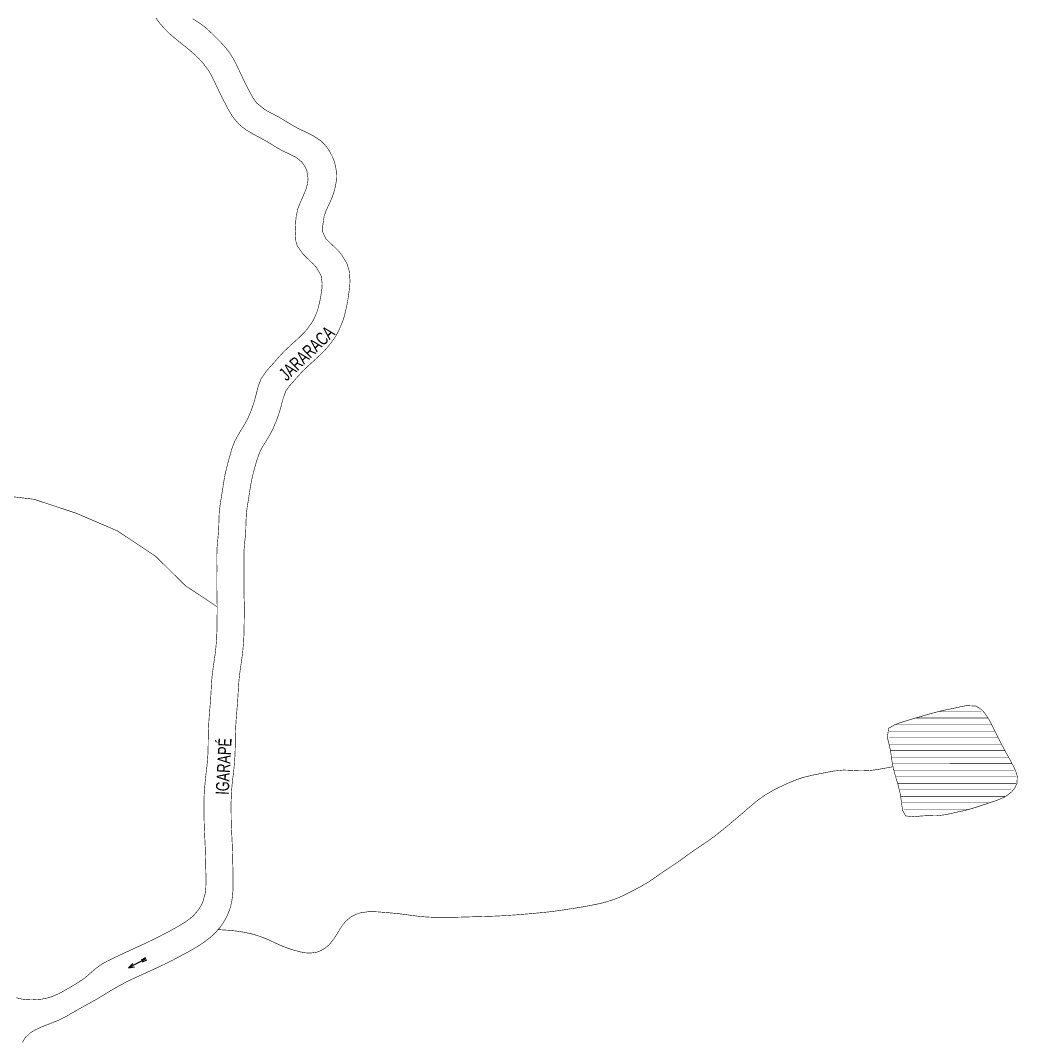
# Model space of a CAD drawing. Extents: x 205150 to 206910, y 4858726 to 4860849.
# Drawn here: x 206414.4 to 206719.7, y 4859504.2 to 4859817 of the extents above; entities that cross this region are included whole.
import ezdxf

# ---------------------------------------------------------------- set-up
doc = ezdxf.new("R2010")
doc.units = 0
doc.header["$LTSCALE"] = 1.5
doc.header["$MEASUREMENT"] = 0
doc.linetypes.add('TRACO_15', pattern=[3, 2, -1])
for name, color, linetype in [('HD-CURSO-PERENE', 170, 'CONTINUOUS'), ('HD-HACH-HIDROG', 160, 'CONTINUOUS'), ('HD-LAGOS-PERENE', 170, 'CONTINUOUS'), ('HD-TXT-PERENE', 170, 'CONTINUOUS'), ('SV-CAMINHO-TRILHA', 20, 'CONTINUOUS')]:
    doc.layers.add(name, color=color, linetype=linetype)
doc.styles.add('ARIAL', font='ARIAL.TTF')

# ---------------------------------------------------------------- blocks, each defined once
blk = doc.blocks.new('COD035', base_point=(204668.399228, 4861486.910881))
at = {"layer": 'HD-TXT-PERENE'}
for p, q in [((204668.399228, 4861487.316612), (204669.899228, 4861487.316612)), ((204668.399228, 4861486.916612), (204674.399228, 4861486.916612)), ((204668.399228, 4861486.516612), (204669.899228, 4861486.516612))]:
    blk.add_line(p, q, dxfattribs=at)
blk.add_lwpolyline([(204672.599228, 4861486.316612), (204674.399228, 4861486.916612), (204672.599228, 4861487.516612)], dxfattribs=at)
blk = doc.blocks.new('*X6')
at = {"layer": 'HD-HACH-HIDROG', "const_width": 0.13}
for points in [[(206695.694557, 4859605.324611), (206708.615939, 4859605.32474)], [(206688.474594, 4859603.324506), (206710.634348, 4859603.324728)], [(206680.26494, 4859599.324358), (206712.685645, 4859599.324682)], [(206682.440883, 4859601.324413), (206711.659996, 4859601.324705)], [(206680.3587, 4859597.324326), (206713.719509, 4859597.324659)], [(206680.45246, 4859595.324294), (206714.756932, 4859595.324637)], [(206680.703432, 4859593.324263), (206715.802207, 4859593.324614)], [(206681.017137, 4859591.324233), (206716.893799, 4859591.324592)], [(206681.364822, 4859589.324204), (206717.985391, 4859589.32457)], [(206681.878927, 4859587.324176), (206718.647487, 4859587.324544)], [(206682.393031, 4859585.324148), (206719.243075, 4859585.324517)], [(206682.888405, 4859583.32412), (206719.15208, 4859583.324483)], [(206683.345794, 4859581.324092), (206717.798823, 4859581.324436)], [(206683.803183, 4859579.324063), (206715.791158, 4859579.324383)], [(206684.311076, 4859577.324035), (206710.960607, 4859577.324302)], [(206684.877189, 4859575.324008), (206704.371668, 4859575.324203)]]:
    blk.add_lwpolyline(points, dxfattribs=at)

msp = doc.modelspace()

# ---------------------------------------------------------------- linework, layer by layer
at = {"layer": 'HD-CURSO-PERENE', "const_width": 0.18, "flags": 128}
for points in [[(206413.1, 4859517.65), (206414.95, 4859517.23), (206416.44, 4859517.06), (206417.95, 4859517), (206420.79, 4859517.21), (206422.28, 4859517.49), (206423.73, 4859517.88), (206426.13, 4859518.87), (206428.75, 4859520.34), (206430.76, 4859521.51), (206432.05, 4859522.28), (206434.15, 4859523.72), (206436.42, 4859525.7), (206437.55, 4859526.68), (206439.48, 4859528.04), (206440.8, 4859528.77), (206442.15, 4859529.44), (206444.3, 4859530.45), (206445.65, 4859531.09), (206448.37, 4859532.36), (206450.1, 4859533.15), (206451.46, 4859533.77), (206452.82, 4859534.4), (206454.84, 4859535.37), (206456.18, 4859536.04), (206458.85, 4859537.4), (206460.21, 4859538.12), (206462.83, 4859539.58), (206465, 4859540.93), (206466.22, 4859541.81), (206467.36, 4859542.78), (206468.83, 4859544.46), (206469.65, 4859545.74), (206470.3, 4859547.11), (206470.99, 4859549.67), (206471.15, 4859551.16), (206471.21, 4859552.67), (206471.2, 4859555.27), (206471.13, 4859558.27), (206471.08, 4859560.37), (206471.04, 4859561.87), (206471, 4859563.37), (206470.89, 4859565.78), (206470.82, 4859567.27), (206470.71, 4859569.58), (206470.63, 4859572.58), (206470.61, 4859574.08), (206470.6, 4859576.53), (206470.61, 4859578.03), (206470.65, 4859579.53), (206470.73, 4859581.24), (206471.01, 4859584.23), (206471.18, 4859585.72), (206471.49, 4859588.45), (206471.64, 4859589.94), (206471.82, 4859592.47), (206471.89, 4859595.47), (206471.9, 4859596.97), (206471.95, 4859599.33), (206472.02, 4859600.83), (206472.1, 4859602.33), (206472.21, 4859603.82), (206472.36, 4859605.74), (206472.61, 4859608.73), (206472.77, 4859611.21), (206472.84, 4859612.71), (206472.93, 4859614.2), (206473.06, 4859615.87), (206473.43, 4859618.85), (206473.65, 4859620.33), (206473.87, 4859621.82), (206474.09, 4859623.48), (206474.26, 4859624.97), (206474.45, 4859627.11), (206474.57, 4859630.11), (206474.59, 4859631.61), (206474.62, 4859633.62), (206474.63, 4859635.12), (206474.63, 4859638.12), (206474.6, 4859639.78), (206474.57, 4859641.28), (206474.53, 4859643.38), (206474.54, 4859646.38), (206474.55, 4859647.88), (206474.56, 4859649.38), (206474.54, 4859651.29), (206474.53, 4859652.79), (206474.6, 4859655.39), (206474.87, 4859658.38), (206475.01, 4859659.87), (206475.15, 4859662.41), (206475.18, 4859663.91), (206475.28, 4859666.42), (206475.66, 4859669.39), (206475.91, 4859670.87), (206476.35, 4859673.63), (206476.57, 4859675.11), (206477.06, 4859677.92), (206477.76, 4859680.83), (206478.16, 4859682.28), (206478.86, 4859684.8), (206479.3, 4859686.24), (206480.11, 4859688.28), (206481.58, 4859690.89), (206482.39, 4859692.16), (206483.51, 4859694.1), (206484.19, 4859695.44), (206485.03, 4859697.39), (206485.99, 4859700.22), (206486.39, 4859701.67), (206486.9, 4859703.75), (206487.3, 4859705.2), (206488.14, 4859707.31), (206489.86, 4859709.74), (206490.87, 4859710.87), (206492.41, 4859712.6), (206493.4, 4859713.73), (206495.08, 4859715.55), (206497.26, 4859717.6), (206498.38, 4859718.6), (206500.11, 4859720.2), (206501.17, 4859721.26), (206502.17, 4859722.38), (206503.58, 4859724.34), (206504.32, 4859725.66), (206504.95, 4859727.02), (206505.64, 4859729.07), (206506.28, 4859731.99), (206506.69, 4859734.77), (206506.79, 4859736.3), (206506.48, 4859738.74), (206505.03, 4859741.28), (206503.99, 4859742.44), (206501.94, 4859744.41), (206500.85, 4859745.5), (206499.18, 4859747.89), (206498.73, 4859749.34), (206498.52, 4859752.37), (206498.68, 4859755.39), (206498.83, 4859756.89), (206499.33, 4859759.27), (206500.44, 4859762.03), (206501.07, 4859763.41), (206501.89, 4859765.45), (206502.29, 4859766.92), (206502.47, 4859768.41), (206502.1, 4859770.93), (206501.46, 4859772.33), (206500.56, 4859773.57), (206498.91, 4859774.95), (206496.21, 4859776.3), (206494.83, 4859776.93), (206493.27, 4859777.78), (206491.99, 4859778.57), (206489.98, 4859779.82), (206487.35, 4859781.25), (206486.03, 4859781.95), (206483.45, 4859783.48), (206482.23, 4859784.38), (206481.11, 4859785.37), (206479.59, 4859787.17), (206478.78, 4859788.43), (206478.03, 4859789.75), (206476.88, 4859791.93), (206475.53, 4859794.6), (206474.67, 4859796.4), (206474.03, 4859797.76), (206473.39, 4859799.12), (206472.7, 4859800.46), (206471.86, 4859801.85), (206470.02, 4859804.22), (206468.99, 4859805.32), (206467.9, 4859806.36), (206466.7, 4859807.43), (206465.55, 4859808.39), (206463.3, 4859810.2), (206460.97, 4859812.09), (206459.85, 4859813.09), (206458.2, 4859814.77), (206457.22, 4859815.92), (206455.86, 4859817.72)], [(206467.12, 4859817.45), (206468.56, 4859816.6), (206469.97, 4859815.65), (206471.15, 4859814.72), (206473.3, 4859812.72), (206474.68, 4859811.35), (206475.73, 4859810.27), (206476.75, 4859809.16), (206477.72, 4859808), (206478.61, 4859806.79), (206479.55, 4859805.29), (206480.26, 4859803.97), (206480.92, 4859802.62), (206481.55, 4859801.25), (206482.71, 4859798.81), (206484.06, 4859796.13), (206484.75, 4859794.79), (206485.53, 4859793.37), (206486.75, 4859791.64), (206489.09, 4859789.76), (206490.62, 4859788.88), (206491.95, 4859788.18), (206494.1, 4859787.02), (206496.66, 4859785.46), (206497.94, 4859784.68), (206500.06, 4859783.57), (206501.43, 4859782.93), (206502.79, 4859782.28), (206504.12, 4859781.59), (206506.33, 4859780.11), (206507.42, 4859779.07), (206508.39, 4859777.9), (206509.23, 4859776.61), (206509.93, 4859775.22), (206510.49, 4859773.77), (206510.89, 4859772.27), (206511.12, 4859770.76), (206511.18, 4859769.11), (206511.08, 4859767.61), (206510.83, 4859766.12), (206510.46, 4859764.65), (206509.98, 4859763.2), (206509.41, 4859761.79), (206508.66, 4859760.18), (206508.03, 4859758.81), (206507.4, 4859757.05), (206506.96, 4859754.09), (206506.97, 4859752.15), (206507.9, 4859750.1), (206508.99, 4859749.02), (206510.75, 4859747.4), (206511.83, 4859746.28), (206512.81, 4859745.1), (206514.35, 4859742.57), (206515.11, 4859740.06), (206515.3, 4859737.08), (206515.2, 4859735.55), (206515.03, 4859734.01), (206514.81, 4859732.47), (206514.53, 4859730.78), (206514.26, 4859729.29), (206513.57, 4859726.39), (206513.02, 4859724.69), (206511.84, 4859721.93), (206511.12, 4859720.6), (206510.32, 4859719.32), (206508.56, 4859717.02), (206507.56, 4859715.9), (206506.51, 4859714.83), (206505.42, 4859713.79), (206503.72, 4859712.26), (206502.6, 4859711.26), (206500.99, 4859709.71), (206498.97, 4859707.5), (206497.98, 4859706.37), (206496.75, 4859705), (206495.59, 4859703.36), (206494.63, 4859700.53), (206494.08, 4859698.33), (206493.66, 4859696.88), (206492.77, 4859694.32), (206491.57, 4859691.57), (206490.88, 4859690.23), (206490.13, 4859688.93), (206489.27, 4859687.57), (206488.48, 4859686.29), (206487.7, 4859684.82), (206486.7, 4859681.99), (206486.01, 4859679.55), (206485.63, 4859678.1), (206485.19, 4859676.22), (206484.68, 4859673.26), (206484.46, 4859671.78), (206484.07, 4859669.39), (206483.83, 4859667.91), (206483.56, 4859665.67), (206483.44, 4859662.67), (206483.41, 4859661.17), (206483.26, 4859658.9), (206483.1, 4859657.41), (206482.89, 4859654.99), (206482.83, 4859652), (206482.85, 4859650.49), (206482.85, 4859648.24), (206482.84, 4859646.74), (206482.82, 4859643.74), (206482.85, 4859641.94), (206482.88, 4859640.44), (206482.92, 4859638.94), (206482.94, 4859636.84), (206482.92, 4859633.84), (206482.9, 4859632.34), (206482.87, 4859630.47), (206482.84, 4859628.97), (206482.73, 4859626.54), (206482.46, 4859623.55), (206482.28, 4859622.06), (206481.91, 4859619.51), (206481.69, 4859618.02), (206481.33, 4859615.06), (206481.12, 4859612.07), (206481.04, 4859610.57), (206480.85, 4859607.62), (206480.59, 4859604.63), (206480.41, 4859602.2), (206480.32, 4859600.7), (206480.25, 4859599.21), (206480.21, 4859597.71), (206480.19, 4859596.05), (206480.17, 4859594.55), (206480.11, 4859592.03), (206479.89, 4859589.04), (206479.74, 4859587.55), (206479.41, 4859584.67), (206479.24, 4859583.18), (206479.02, 4859580.73), (206478.91, 4859577.73), (206478.9, 4859576.23), (206478.92, 4859573.52), (206478.94, 4859572.03), (206479, 4859569.86), (206479.15, 4859566.86), (206479.22, 4859565.36), (206479.31, 4859563.09), (206479.35, 4859561.59), (206479.41, 4859559.07), (206479.49, 4859556.08), (206479.51, 4859554.58), (206479.51, 4859551.94), (206479.46, 4859550.43), (206479.35, 4859548.93), (206479.15, 4859547.44), (206478.76, 4859545.63), (206478.3, 4859544.2), (206477.72, 4859542.8), (206477.02, 4859541.45), (206476.21, 4859540.16), (206475.31, 4859538.94), (206474.31, 4859537.8), (206473.17, 4859536.68), (206472.02, 4859535.71), (206470.82, 4859534.81), (206469.58, 4859533.96), (206468.3, 4859533.16), (206467.01, 4859532.4), (206465.7, 4859531.66), (206463.06, 4859530.24), (206461.43, 4859529.39), (206460.09, 4859528.71), (206458.75, 4859528.04), (206457.4, 4859527.39), (206455.73, 4859526.6), (206453, 4859525.35), (206450.86, 4859524.38), (206449.5, 4859523.76), (206448.14, 4859523.12), (206446.7, 4859522.41), (206444.06, 4859521), (206442.76, 4859520.25), (206441.12, 4859519.26), (206439.84, 4859518.47), (206437.57, 4859517.1), (206434.95, 4859515.64), (206433.64, 4859514.92), (206432.32, 4859514.19), (206430.54, 4859513.16), (206429.24, 4859512.4), (206427.93, 4859511.67), (206426.44, 4859510.92), (206423.67, 4859509.78), (206422.27, 4859509.25), (206420.87, 4859508.7), (206418.68, 4859507.67), (206417.41, 4859506.87), (206415.79, 4859505.28), (206415.04, 4859503.97)], [(206681.6, 4859588.42), (206678.66, 4859587.87), (206677.18, 4859587.61), (206675.13, 4859587.32), (206673.63, 4859587.18), (206671.58, 4859587.13), (206670.08, 4859587.2), (206668.58, 4859587.31), (206666.37, 4859587.38), (206663.4, 4859587.08), (206661.92, 4859586.81), (206660.44, 4859586.51), (206658.71, 4859586.18), (206657.24, 4859585.89), (206654.32, 4859585.21), (206652.16, 4859584.51), (206649.38, 4859583.36), (206648.01, 4859582.73), (206646.31, 4859581.92), (206644.97, 4859581.24), (206642.43, 4859579.77), (206640, 4859578.02), (206638.83, 4859577.07), (206637.69, 4859576.1), (206636.55, 4859575.11), (206635.28, 4859574.02), (206634.14, 4859573.05), (206631.85, 4859571.12), (206629.95, 4859569.54), (206628.79, 4859568.6), (206627.61, 4859567.67), (206626.42, 4859566.76), (206625, 4859565.73), (206622.52, 4859564.04), (206621.28, 4859563.21), (206620.04, 4859562.36), (206618.41, 4859561.2), (206617.2, 4859560.31), (206615.29, 4859558.94), (206612.79, 4859557.28), (206611.53, 4859556.46), (206609.47, 4859555.03), (206608.25, 4859554.16), (206606.55, 4859553.02), (206603.96, 4859551.51), (206602.63, 4859550.81), (206600.76, 4859549.84), (206599.42, 4859549.17), (206598.06, 4859548.54), (206596.16, 4859547.77), (206593.3, 4859546.87), (206591.84, 4859546.52), (206590.37, 4859546.2), (206587.82, 4859545.71), (206586.34, 4859545.45), (206583.38, 4859544.97), (206580.83, 4859544.58), (206579.35, 4859544.36), (206577.86, 4859544.15), (206576.38, 4859543.97), (206574.09, 4859543.72), (206571.11, 4859543.45), (206569.61, 4859543.32), (206567.11, 4859543.12), (206565.61, 4859543), (206563.41, 4859542.84), (206560.41, 4859542.68), (206558.91, 4859542.62), (206556.77, 4859542.55), (206555.27, 4859542.51), (206552.62, 4859542.44), (206549.62, 4859542.35), (206548.12, 4859542.31), (206545.67, 4859542.26), (206544.17, 4859542.24), (206542.67, 4859542.24), (206541.17, 4859542.27), (206539.58, 4859542.34), (206538.08, 4859542.44), (206536.58, 4859542.57), (206534.18, 4859542.86), (206532.69, 4859543.07), (206530.41, 4859543.37), (206527.42, 4859543.66), (206525.92, 4859543.78), (206523.85, 4859543.95), (206522.35, 4859544.02), (206520.85, 4859544), (206518.55, 4859543.66), (206517.1, 4859543.19), (206515.75, 4859542.52), (206514.07, 4859541.14), (206513.1, 4859539.99), (206512.25, 4859538.73), (206511.18, 4859536.97), (206510.38, 4859535.7), (206509.04, 4859534.01), (206507.9, 4859533), (206506.61, 4859532.18), (206505.21, 4859531.61), (206503.21, 4859531.32), (206501.71, 4859531.41), (206500.2, 4859531.68), (206497.72, 4859532.33), (206496.3, 4859532.8), (206494.15, 4859533.63), (206491.43, 4859534.89), (206490.07, 4859535.53), (206488.16, 4859536.29), (206486.74, 4859536.77), (206485.3, 4859537.18), (206483.32, 4859537.63), (206481.84, 4859537.88), (206480.35, 4859538.09), (206478.22, 4859538.31), (206476.72, 4859538.41), (206474.69, 4859538.52)]]:
    msp.add_lwpolyline(points, dxfattribs=at)
at = {"layer": 'HD-LAGOS-PERENE', "const_width": 0.18, "flags": 128}
msp.add_lwpolyline([(206701.66, 4859574.63), (206703.14, 4859574.92), (206704.6, 4859575.28), (206706.94, 4859575.98), (206709.78, 4859576.93), (206711.2, 4859577.41), (206713.13, 4859578.03), (206715.9, 4859579.2), (206717.9, 4859580.75), (206718.87, 4859581.99), (206719.49, 4859583.36), (206719.57, 4859585.48), (206719.14, 4859586.93), (206718.49, 4859588.36), (206717.41, 4859590.41), (206715.97, 4859593.01), (206714.93, 4859594.93), (206714.23, 4859596.26), (206713.55, 4859597.6), (206712.36, 4859600.06), (206711, 4859602.73), (206709.71, 4859604.69), (206708.67, 4859605.85), (206706.94, 4859606.97), (206704.02, 4859607.12), (206702.47, 4859606.82), (206700.04, 4859606.29), (206697.13, 4859605.69), (206695.17, 4859605.22), (206693.72, 4859604.83), (206692.27, 4859604.43), (206690.09, 4859603.8), (206688.65, 4859603.38), (206686.42, 4859602.72), (206683.59, 4859601.84), (206682.18, 4859601.3), (206680.22, 4859600.2), (206679.78, 4859597.48), (206680.19, 4859595.81), (206680.79, 4859593.19), (206681.18, 4859590.29), (206681.57, 4859588.21), (206681.94, 4859586.74), (206682.35, 4859585.28), (206683.14, 4859582.59), (206683.83, 4859579.72), (206684.24, 4859576.54), (206684.52, 4859574.92), (206685.44, 4859573.32), (206688.21, 4859573.05), (206689.89, 4859573.3), (206692.05, 4859573.42), (206694.7, 4859573.35), (206697.66, 4859573.72), (206700.06, 4859574.26), (206701.66, 4859574.63)], dxfattribs=at)
at = {"layer": 'SV-CAMINHO-TRILHA', "linetype": 'TRACO_15', "const_width": 0.18, "flags": 128}
msp.add_lwpolyline([(206474.62, 4859637.41), (206464.94, 4859643.83), (206455.75, 4859652.89), (206444.1, 4859660.63), (206431.6, 4859666), (206418.57, 4859670.31), (206404.39, 4859671.99), (206395.09, 4859669.71)], dxfattribs=at)

# ---------------------------------------------------------------- block references
at = {"layer": 'HD-LAGOS-PERENE'}
msp.add_blockref('*X6', (0, 0), dxfattribs=at)
at = {"layer": 'HD-TXT-PERENE', "rotation": 207}
msp.add_blockref('COD035', (206452.85, 4859529.54), dxfattribs=at)

# ---------------------------------------------------------------- texts
at = {"layer": 'HD-TXT-PERENE', "style": 'ARIAL', "width": 0.7}
for s, rotation, p in [('JARARACA', 44, (206495.93, 4859706.34)), ('IGARAPÉ', 87, (206478.17, 4859579.72))]:
    msp.add_text(s, height=4, rotation=rotation, dxfattribs=at).set_placement(p)

doc.saveas('drawing.dxf')
